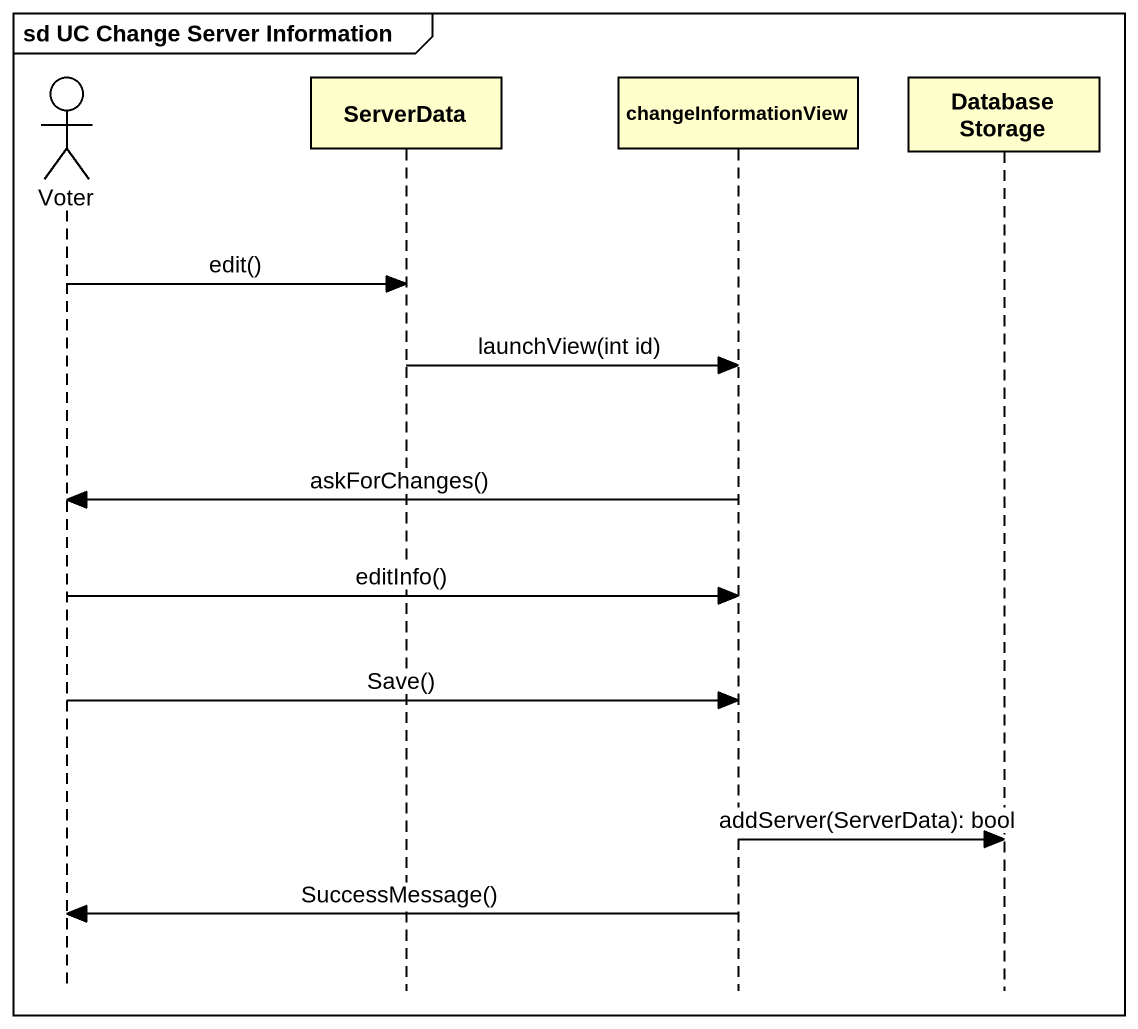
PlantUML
@startuml
mainframe sd UC Change Server Information
hide footbox
actor Voter
participant ServerData
participant changeInformationView
participant "Database Storage" as Database_Storage

Voter -> ServerData : edit()
ServerData -> changeInformationView : launchView(int id)
changeInformationView -> Voter : askForChanges()
Voter -> changeInformationView : editInfo()
Voter -> changeInformationView : Save()
changeInformationView -> Database_Storage : addServer(ServerData): bool
changeInformationView -> Voter : SuccessMessage()
@enduml
